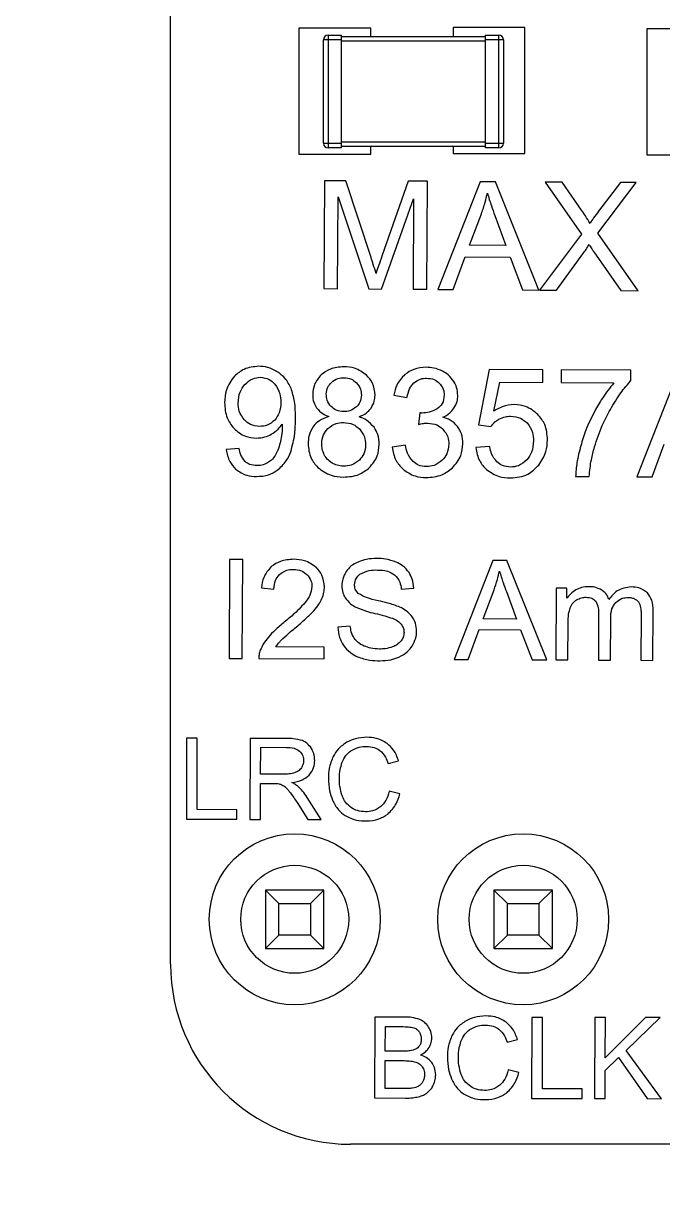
# Model space of a CAD drawing. Header units: millimetres. Extents: x -45 to 54, y -60 to 45.
# Drawn here: x 14.6 to 21.7, y 18.44 to 31.55 of the extents above; entities that cross this region are included whole.
import ezdxf

# ---------------------------------------------------------------- set-up
doc = ezdxf.new("R2010")
doc.units = ezdxf.units.MM

msp = doc.modelspace()

# ---------------------------------------------------------------- linework, layer by layer
at = {"color": 7, "linetype": 'Continuous', "lineweight": 25}
for p, q in [((16.23, 21.09), (16.23, 36.09)), ((17.657, 31.494), (17.657, 30.094)), ((18.457, 31.494), (17.657, 31.494)), ((18.457, 31.4), (18.457, 31.494)), ((19.37, 31.5), (19.37, 31.4)), ((20.17, 31.5), (19.37, 31.5)), ((20.17, 30.1), (20.17, 31.5)), ((21.526, 31.487), (21.526, 30.087)), ((22.326, 31.487), (21.526, 31.487)), ((18.13, 31.365), (17.93, 31.365)), ((17.93, 30.215), (17.93, 31.365)), ((17.98, 31.415), (17.98, 30.165)), ((17.98, 31.415), (18.13, 31.415)), ((18.13, 30.165), (18.13, 31.415)), ((18.13, 31.4), (19.73, 31.4)), ((19.73, 31.35), (18.13, 31.35)), ((19.73, 31.415), (19.88, 31.415)), ((19.73, 30.165), (19.73, 31.415)), ((19.93, 31.365), (19.73, 31.365)), ((19.88, 30.165), (19.88, 31.415)), ((19.93, 31.365), (19.93, 30.215)), ((17.93, 30.215), (18.13, 30.215)), ((18.13, 30.165), (17.98, 30.165)), ((18.13, 30.23), (19.73, 30.23)), ((19.73, 30.18), (18.13, 30.18)), ((18.457, 30.094), (18.457, 30.18)), ((19.37, 30.18), (19.37, 30.1)), ((19.73, 30.215), (19.93, 30.215)), ((19.88, 30.165), (19.73, 30.165)), ((17.657, 30.094), (18.457, 30.094)), ((19.37, 30.1), (20.17, 30.1)), ((21.526, 30.087), (22.326, 30.087)), ((17.94, 29.799), (17.933, 28.599)), ((18.179, 29.798), (17.94, 29.799)), ((18.458, 28.946), (18.179, 29.798)), ((18.872, 29.793), (18.579, 28.96)), ((19.086, 29.792), (18.872, 29.793)), ((19.078, 28.592), (19.086, 29.792)), ((19.671, 29.788), (19.202, 28.591)), ((19.842, 29.787), (19.671, 29.788)), ((20.325, 28.584), (19.842, 29.787)), ((20.582, 29.782), (20.393, 29.783)), ((20.393, 29.783), (20.798, 29.206)), ((20.798, 29.473), (20.582, 29.782)), ((20.98, 29.214), (21.405, 29.777)), ((21.233, 29.778), (20.989, 29.461)), ((21.405, 29.777), (21.233, 29.778)), ((18.086, 28.598), (18.092, 29.62)), ((18.092, 29.62), (18.433, 28.596)), ((18.576, 28.595), (18.931, 29.597)), ((18.931, 29.597), (18.925, 28.593)), ((19.552, 29.081), (19.686, 29.432)), ((19.835, 29.412), (19.958, 29.079)), ((20.798, 29.206), (20.33, 28.583)), ((21.43, 28.576), (20.98, 29.214)), ((19.958, 29.079), (19.552, 29.081)), ((20.521, 28.582), (20.825, 28.999)), ((20.935, 29.008), (21.234, 28.578)), ((19.371, 28.59), (19.505, 28.952)), ((19.505, 28.952), (20.007, 28.949)), ((20.007, 28.949), (20.144, 28.585)), ((17.933, 28.599), (18.086, 28.598)), ((18.433, 28.596), (18.576, 28.595)), ((18.925, 28.593), (19.078, 28.592)), ((19.202, 28.591), (19.371, 28.59)), ((20.144, 28.585), (20.325, 28.584)), ((20.33, 28.583), (20.521, 28.582)), ((21.234, 28.578), (21.43, 28.576)), ((19.772, 27.7), (19.652, 27.084)), ((20.368, 27.697), (19.772, 27.7)), ((20.368, 27.556), (20.368, 27.697)), ((20.571, 27.696), (20.571, 27.555)), ((21.348, 27.692), (20.571, 27.696)), ((21.348, 27.577), (21.348, 27.692)), ((21.883, 27.705), (21.415, 26.507)), ((19.822, 27.237), (19.889, 27.559)), ((19.889, 27.559), (20.368, 27.556)), ((20.571, 27.555), (21.158, 27.552)), ((18.711, 27.416), (18.858, 27.389)), ((19.002, 27.218), (18.985, 27.089)), ((19.652, 27.084), (19.79, 27.066)), ((21.584, 26.506), (21.718, 26.869)), ((16.991, 26.823), (16.849, 26.81)), ((18.84, 26.858), (18.693, 26.839)), ((19.779, 26.844), (19.624, 26.832)), ((20.733, 26.511), (20.884, 26.51)), ((21.415, 26.507), (21.584, 26.506)), ((16.886, 25.589), (16.881, 24.489)), ((17.032, 25.589), (16.886, 25.589)), ((17.027, 24.489), (17.032, 25.589)), ((19.812, 25.576), (19.384, 24.478)), ((19.968, 25.576), (19.812, 25.576)), ((20.414, 24.474), (19.968, 25.576)), ((17.24, 25.274), (17.379, 25.259)), ((18.795, 25.26), (18.935, 25.27)), ((19.704, 24.928), (19.826, 25.251)), ((19.963, 25.232), (20.077, 24.927)), ((20.516, 25.27), (20.513, 24.473)), ((20.637, 25.269), (20.516, 25.27)), ((20.637, 25.158), (20.637, 25.269)), ((20.077, 24.927), (19.704, 24.928)), ((20.988, 24.989), (20.986, 24.471)), ((21.121, 24.47), (21.123, 24.933)), ((21.46, 24.971), (21.458, 24.469)), ((21.592, 24.468), (21.595, 25.015)), ((18.227, 24.849), (18.09, 24.837)), ((19.539, 24.477), (19.661, 24.81)), ((19.661, 24.81), (20.121, 24.808)), ((20.121, 24.808), (20.248, 24.474)), ((20.648, 24.473), (20.65, 24.886)), ((17.939, 24.614), (17.399, 24.617)), ((17.938, 24.485), (17.939, 24.614)), ((16.881, 24.489), (17.027, 24.489)), ((17.211, 24.488), (17.938, 24.485)), ((19.384, 24.478), (19.539, 24.477)), ((20.248, 24.474), (20.414, 24.474)), ((20.513, 24.473), (20.648, 24.473)), ((20.986, 24.471), (21.121, 24.47)), ((21.458, 24.469), (21.592, 24.468)), ((16.407, 23.603), (16.405, 22.703)), ((16.526, 23.603), (16.407, 23.603)), ((16.524, 22.809), (16.526, 23.603)), ((17.113, 23.601), (17.111, 22.701)), ((17.512, 23.6), (17.113, 23.601)), ((17.231, 23.204), (17.232, 23.502)), ((17.232, 23.502), (17.517, 23.501)), ((18.647, 23.323), (18.765, 23.351)), ((17.487, 23.203), (17.231, 23.204)), ((17.23, 22.701), (17.231, 23.101)), ((17.231, 23.101), (17.369, 23.1)), ((17.904, 22.699), (17.748, 22.945)), ((18.779, 22.983), (18.66, 23.013)), ((16.968, 22.808), (16.524, 22.809)), ((16.967, 22.702), (16.968, 22.808)), ((17.636, 22.887), (17.754, 22.7)), ((16.405, 22.703), (16.967, 22.702)), ((17.111, 22.701), (17.23, 22.701)), ((17.754, 22.7), (17.904, 22.699)), ((17.435, 21.765), (17.285, 21.915)), ((17.285, 21.915), (17.285, 21.265)), ((17.935, 21.915), (17.285, 21.915)), ((17.785, 21.765), (17.935, 21.915)), ((17.935, 21.265), (17.935, 21.915)), ((19.975, 21.765), (19.825, 21.915)), ((20.475, 21.915), (19.825, 21.915)), ((19.825, 21.915), (19.825, 21.265)), ((20.325, 21.765), (20.475, 21.915)), ((20.475, 21.265), (20.475, 21.915)), ((17.435, 21.415), (17.435, 21.765)), ((17.435, 21.765), (17.785, 21.765)), ((17.785, 21.765), (17.785, 21.415)), ((19.975, 21.765), (20.325, 21.765)), ((19.975, 21.415), (19.975, 21.765)), ((20.325, 21.765), (20.325, 21.415)), ((17.435, 21.415), (17.285, 21.265)), ((17.785, 21.415), (17.435, 21.415)), ((17.785, 21.415), (17.935, 21.265)), ((19.975, 21.415), (19.825, 21.265)), ((20.325, 21.415), (19.975, 21.415)), ((20.325, 21.415), (20.475, 21.265)), ((17.285, 21.265), (17.935, 21.265)), ((19.825, 21.265), (20.475, 21.265)), ((18.499, 20.504), (18.497, 19.604)), ((18.837, 20.503), (18.499, 20.504)), ((20.245, 20.5), (20.243, 19.6)), ((20.365, 20.5), (20.245, 20.5)), ((20.363, 19.706), (20.365, 20.5)), ((20.945, 20.498), (20.943, 19.598)), ((21.064, 20.498), (20.945, 20.498)), ((21.063, 20.052), (21.064, 20.498)), ((21.511, 20.497), (21.063, 20.052)), ((21.294, 20.133), (21.672, 20.497)), ((21.672, 20.497), (21.511, 20.497)), ((18.617, 20.125), (18.618, 20.397)), ((18.618, 20.397), (18.798, 20.397)), ((19.97, 20.226), (20.088, 20.253)), ((18.812, 20.125), (18.617, 20.125)), ((21.062, 19.91), (21.21, 20.053)), ((21.21, 20.053), (21.53, 19.597)), ((21.687, 19.596), (21.294, 20.133)), ((18.616, 19.71), (18.617, 20.019)), ((18.617, 20.019), (18.825, 20.019)), ((20.102, 19.886), (19.983, 19.916)), ((21.062, 19.598), (21.062, 19.91)), ((18.84, 19.709), (18.616, 19.71)), ((20.806, 19.705), (20.363, 19.706)), ((20.806, 19.599), (20.806, 19.705)), ((18.497, 19.604), (18.84, 19.603)), ((20.243, 19.6), (20.806, 19.599)), ((20.943, 19.598), (21.062, 19.598)), ((21.53, 19.597), (21.687, 19.596)), ((32.23, 19.09), (18.23, 19.09))]:
    msp.add_line(p, q, dxfattribs=at)
for centre, radius in [((17.61, 21.59), 0.95), ((20.15, 21.59), 0.95), ((17.61, 21.59), 0.6), ((20.15, 21.59), 0.6)]:
    msp.add_circle(centre, radius, dxfattribs=at)
for centre, radius, start, end in [((0, 0), 45, 58.796, 306.9542), ((17.98, 31.365), 0.05, 90, 180), ((19.88, 31.365), 0.05, 0, 90), ((17.98, 30.215), 0.05, 180, 270), ((19.88, 30.215), 0.05, 270, 360), ((18.23, 21.09), 2, 180, 270)]:
    msp.add_arc(centre, radius, start, end, dxfattribs=at)
for points, knots in [([(19.686, 29.432), (19.7, 29.474), (19.727, 29.55), (19.744, 29.627), (19.752, 29.661)], [0, 0, 0, 0, 0.5599168, 1, 1, 1, 1]), ([(19.752, 29.661), (19.766, 29.614), (19.792, 29.53), (19.822, 29.448), (19.835, 29.412)], [0, 0, 0, 0, 0.559955, 1, 1, 1, 1]), ([(20.893, 29.325), (20.876, 29.353), (20.846, 29.403), (20.812, 29.452), (20.798, 29.473)], [0, 0, 0, 0, 0.559915, 1, 1, 1, 1]), ([(20.989, 29.461), (20.97, 29.436), (20.936, 29.392), (20.906, 29.345), (20.893, 29.325)], [0, 0, 0, 0, 0.559972, 1, 1, 1, 1]), ([(20.825, 28.999), (20.836, 29.015), (20.856, 29.045), (20.874, 29.075), (20.883, 29.088)], [0, 0, 0, 0, 0.559973, 1, 1, 1, 1]), ([(20.883, 29.088), (20.892, 29.073), (20.909, 29.046), (20.927, 29.019), (20.935, 29.008)], [0, 0, 0, 0, 0.559994, 1, 1, 1, 1]), ([(18.579, 28.96), (18.567, 28.924), (18.544, 28.86), (18.523, 28.796), (18.514, 28.768)], [0, 0, 0, 0, 0.560001, 1, 1, 1, 1]), ([(18.514, 28.768), (18.504, 28.801), (18.486, 28.861), (18.466, 28.92), (18.458, 28.946)], [0, 0, 0, 0, 0.5599962, 1, 1, 1, 1]), ([(17.21, 27.736), (17.153, 27.73), (17.051, 27.721), (16.974, 27.655), (16.939, 27.626)], [0, 0, 0, 0, 0.557754, 1, 1, 1, 1]), ([(17.423, 27.672), (17.386, 27.692), (17.319, 27.729), (17.243, 27.734), (17.21, 27.736)], [0, 0, 0, 0, 0.558713, 1, 1, 1, 1]), ([(17.57, 27.491), (17.55, 27.531), (17.514, 27.602), (17.451, 27.65), (17.423, 27.672)], [0, 0, 0, 0, 0.558967, 1, 1, 1, 1]), ([(18.156, 27.73), (18.104, 27.727), (18.012, 27.722), (17.938, 27.667), (17.905, 27.643)], [0, 0, 0, 0, 0.558743, 1, 1, 1, 1]), ([(18.408, 27.638), (18.366, 27.668), (18.29, 27.723), (18.197, 27.728), (18.156, 27.73)], [0, 0, 0, 0, 0.556915, 1, 1, 1, 1]), ([(18.835, 27.645), (18.801, 27.608), (18.74, 27.542), (18.72, 27.455), (18.711, 27.416)], [0, 0, 0, 0, 0.557511, 1, 1, 1, 1]), ([(19.074, 27.725), (19.025, 27.722), (18.938, 27.716), (18.866, 27.667), (18.835, 27.645)], [0, 0, 0, 0, 0.558637, 1, 1, 1, 1]), ([(19.254, 27.682), (19.222, 27.696), (19.164, 27.721), (19.101, 27.724), (19.074, 27.725)], [0, 0, 0, 0, 0.55907, 1, 1, 1, 1]), ([(19.38, 27.566), (19.361, 27.593), (19.327, 27.64), (19.276, 27.669), (19.254, 27.682)], [0, 0, 0, 0, 0.558608, 1, 1, 1, 1]), ([(16.939, 27.626), (16.903, 27.577), (16.839, 27.489), (16.833, 27.381), (16.83, 27.333)], [0, 0, 0, 0, 0.556887, 1, 1, 1, 1]), ([(16.982, 27.327), (16.985, 27.37), (16.99, 27.446), (17.036, 27.507), (17.056, 27.534)], [0, 0, 0, 0, 0.558699, 1, 1, 1, 1]), ([(17.056, 27.534), (17.083, 27.559), (17.132, 27.604), (17.198, 27.611), (17.227, 27.614)], [0, 0, 0, 0, 0.557908, 1, 1, 1, 1]), ([(17.227, 27.614), (17.262, 27.609), (17.324, 27.601), (17.369, 27.558), (17.389, 27.538)], [0, 0, 0, 0, 0.556906, 1, 1, 1, 1]), ([(17.389, 27.538), (17.412, 27.504), (17.452, 27.442), (17.454, 27.369), (17.456, 27.337)], [0, 0, 0, 0, 0.556888, 1, 1, 1, 1]), ([(17.905, 27.643), (17.875, 27.607), (17.82, 27.543), (17.813, 27.46), (17.81, 27.423)], [0, 0, 0, 0, 0.557361, 1, 1, 1, 1]), ([(17.96, 27.427), (17.964, 27.454), (17.97, 27.503), (18.002, 27.54), (18.017, 27.556)], [0, 0, 0, 0, 0.557329, 1, 1, 1, 1]), ([(18.017, 27.556), (18.04, 27.574), (18.082, 27.605), (18.134, 27.608), (18.157, 27.609)], [0, 0, 0, 0, 0.557264, 1, 1, 1, 1]), ([(18.157, 27.609), (18.186, 27.606), (18.238, 27.601), (18.278, 27.568), (18.296, 27.553)], [0, 0, 0, 0, 0.557967, 1, 1, 1, 1]), ([(18.296, 27.553), (18.314, 27.531), (18.346, 27.49), (18.35, 27.439), (18.351, 27.417)], [0, 0, 0, 0, 0.557387, 1, 1, 1, 1]), ([(18.503, 27.415), (18.498, 27.462), (18.489, 27.547), (18.433, 27.61), (18.408, 27.638)], [0, 0, 0, 0, 0.557378, 1, 1, 1, 1]), ([(18.858, 27.389), (18.865, 27.423), (18.877, 27.483), (18.915, 27.53), (18.933, 27.551)], [0, 0, 0, 0, 0.559565, 1, 1, 1, 1]), ([(18.933, 27.551), (18.957, 27.568), (19, 27.6), (19.053, 27.603), (19.076, 27.604)], [0, 0, 0, 0, 0.557354, 1, 1, 1, 1]), ([(19.076, 27.604), (19.106, 27.602), (19.158, 27.597), (19.199, 27.565), (19.217, 27.55)], [0, 0, 0, 0, 0.558379, 1, 1, 1, 1]), ([(19.217, 27.55), (19.235, 27.528), (19.267, 27.488), (19.27, 27.438), (19.272, 27.416)], [0, 0, 0, 0, 0.557163, 1, 1, 1, 1]), ([(19.423, 27.411), (19.421, 27.442), (19.417, 27.497), (19.391, 27.545), (19.38, 27.566)], [0, 0, 0, 0, 0.5588086, 1, 1, 1, 1]), ([(21.158, 27.552), (21.114, 27.496), (21.034, 27.398), (20.972, 27.287), (20.945, 27.239)], [0, 0, 0, 0, 0.559725, 1, 1, 1, 1]), ([(21.119, 27.255), (21.156, 27.319), (21.223, 27.433), (21.309, 27.533), (21.348, 27.577)], [0, 0, 0, 0, 0.5599301, 1, 1, 1, 1]), ([(17.618, 27.153), (17.618, 27.218), (17.618, 27.333), (17.584, 27.443), (17.57, 27.491)], [0, 0, 0, 0, 0.560088, 1, 1, 1, 1]), ([(17.81, 27.423), (17.811, 27.393), (17.815, 27.34), (17.841, 27.294), (17.853, 27.274)], [0, 0, 0, 0, 0.558968, 1, 1, 1, 1]), ([(18.014, 27.288), (17.997, 27.311), (17.965, 27.352), (17.962, 27.404), (17.96, 27.427)], [0, 0, 0, 0, 0.556996, 1, 1, 1, 1]), ([(18.351, 27.417), (18.348, 27.389), (18.343, 27.34), (18.311, 27.302), (18.296, 27.286)], [0, 0, 0, 0, 0.5576479, 1, 1, 1, 1]), ([(18.458, 27.27), (18.473, 27.295), (18.499, 27.34), (18.502, 27.392), (18.503, 27.415)], [0, 0, 0, 0, 0.558256, 1, 1, 1, 1]), ([(19.272, 27.416), (19.268, 27.382), (19.262, 27.321), (19.216, 27.282), (19.195, 27.265)], [0, 0, 0, 0, 0.557306, 1, 1, 1, 1]), ([(19.38, 27.27), (19.394, 27.295), (19.418, 27.339), (19.422, 27.389), (19.423, 27.411)], [0, 0, 0, 0, 0.55868, 1, 1, 1, 1]), ([(16.83, 27.333), (16.834, 27.274), (16.841, 27.168), (16.904, 27.084), (16.932, 27.047)], [0, 0, 0, 0, 0.558634, 1, 1, 1, 1]), ([(17.05, 27.14), (17.027, 27.172), (16.986, 27.228), (16.983, 27.296), (16.982, 27.327)], [0, 0, 0, 0, 0.5570043, 1, 1, 1, 1]), ([(17.456, 27.337), (17.453, 27.296), (17.449, 27.223), (17.407, 27.164), (17.389, 27.138)], [0, 0, 0, 0, 0.559179, 1, 1, 1, 1]), ([(17.853, 27.274), (17.874, 27.25), (17.913, 27.208), (17.965, 27.187), (17.988, 27.177)], [0, 0, 0, 0, 0.557947, 1, 1, 1, 1]), ([(18.156, 27.233), (18.127, 27.235), (18.074, 27.24), (18.033, 27.273), (18.014, 27.288)], [0, 0, 0, 0, 0.558357, 1, 1, 1, 1]), ([(18.296, 27.286), (18.273, 27.268), (18.231, 27.237), (18.179, 27.234), (18.156, 27.233)], [0, 0, 0, 0, 0.557081, 1, 1, 1, 1]), ([(18.325, 27.175), (18.354, 27.188), (18.405, 27.21), (18.442, 27.251), (18.458, 27.27)], [0, 0, 0, 0, 0.559352, 1, 1, 1, 1]), ([(19.195, 27.265), (19.166, 27.249), (19.112, 27.221), (19.052, 27.218), (19.026, 27.216)], [0, 0, 0, 0, 0.558613, 1, 1, 1, 1]), ([(19.256, 27.169), (19.283, 27.183), (19.332, 27.209), (19.366, 27.251), (19.38, 27.27)], [0, 0, 0, 0, 0.559253, 1, 1, 1, 1]), ([(20.049, 27.311), (20.004, 27.306), (19.922, 27.298), (19.853, 27.255), (19.822, 27.237)], [0, 0, 0, 0, 0.5582828, 1, 1, 1, 1]), ([(20.314, 27.2), (20.271, 27.235), (20.193, 27.299), (20.093, 27.307), (20.049, 27.311)], [0, 0, 0, 0, 0.557438, 1, 1, 1, 1]), ([(20.942, 26.84), (20.969, 26.92), (21.016, 27.063), (21.087, 27.196), (21.119, 27.255)], [0, 0, 0, 0, 0.559793, 1, 1, 1, 1]), ([(17.22, 27.068), (17.184, 27.072), (17.119, 27.079), (17.071, 27.121), (17.05, 27.14)], [0, 0, 0, 0, 0.557595, 1, 1, 1, 1]), ([(17.389, 27.138), (17.361, 27.115), (17.312, 27.074), (17.248, 27.07), (17.22, 27.068)], [0, 0, 0, 0, 0.557008, 1, 1, 1, 1]), ([(17.566, 26.787), (17.584, 26.854), (17.616, 26.974), (17.618, 27.098), (17.618, 27.153)], [0, 0, 0, 0, 0.5591912, 1, 1, 1, 1]), ([(17.988, 27.177), (17.952, 27.165), (17.886, 27.143), (17.839, 27.093), (17.819, 27.071)], [0, 0, 0, 0, 0.558817, 1, 1, 1, 1]), ([(18.492, 27.058), (18.466, 27.087), (18.419, 27.139), (18.354, 27.164), (18.325, 27.175)], [0, 0, 0, 0, 0.557962, 1, 1, 1, 1]), ([(19.026, 27.216), (19.021, 27.217), (19.013, 27.217), (19.005, 27.218), (19.002, 27.218)], [0, 0, 0, 0, 0.559919, 1, 1, 1, 1]), ([(19.421, 27.066), (19.395, 27.094), (19.349, 27.142), (19.285, 27.161), (19.256, 27.169)], [0, 0, 0, 0, 0.557694, 1, 1, 1, 1]), ([(19.79, 27.066), (19.804, 27.084), (19.83, 27.117), (19.865, 27.139), (19.881, 27.149)], [0, 0, 0, 0, 0.558956, 1, 1, 1, 1]), ([(19.881, 27.149), (19.904, 27.159), (19.945, 27.178), (19.99, 27.18), (20.009, 27.181)], [0, 0, 0, 0, 0.558845, 1, 1, 1, 1]), ([(20.009, 27.181), (20.048, 27.177), (20.118, 27.171), (20.171, 27.126), (20.194, 27.107)], [0, 0, 0, 0, 0.558212, 1, 1, 1, 1]), ([(20.42, 26.92), (20.416, 26.978), (20.408, 27.083), (20.343, 27.164), (20.314, 27.2)], [0, 0, 0, 0, 0.558229, 1, 1, 1, 1]), ([(20.945, 27.239), (20.91, 27.169), (20.848, 27.045), (20.808, 26.912), (20.79, 26.853)], [0, 0, 0, 0, 0.5598109, 1, 1, 1, 1]), ([(16.932, 27.047), (16.973, 27.012), (17.046, 26.95), (17.141, 26.942), (17.183, 26.938)], [0, 0, 0, 0, 0.557459, 1, 1, 1, 1]), ([(17.349, 26.981), (17.376, 26.998), (17.423, 27.029), (17.456, 27.074), (17.471, 27.094)], [0, 0, 0, 0, 0.559215, 1, 1, 1, 1]), ([(17.471, 27.065), (17.47, 27.031), (17.467, 26.97), (17.454, 26.911), (17.448, 26.885)], [0, 0, 0, 0, 0.559782, 1, 1, 1, 1]), ([(17.471, 27.094), (17.471, 27.089), (17.471, 27.079), (17.471, 27.069), (17.471, 27.065)], [0, 0, 0, 0, 0.5600021, 1, 1, 1, 1]), ([(17.819, 27.071), (17.799, 27.037), (17.763, 26.976), (17.76, 26.906), (17.758, 26.875)], [0, 0, 0, 0, 0.557855, 1, 1, 1, 1]), ([(17.91, 26.873), (17.913, 26.909), (17.92, 26.973), (17.961, 27.023), (17.979, 27.045)], [0, 0, 0, 0, 0.5579599, 1, 1, 1, 1]), ([(17.979, 27.045), (18.008, 27.067), (18.059, 27.107), (18.123, 27.111), (18.152, 27.112)], [0, 0, 0, 0, 0.557196, 1, 1, 1, 1]), ([(18.152, 27.112), (18.189, 27.109), (18.255, 27.102), (18.306, 27.06), (18.329, 27.042)], [0, 0, 0, 0, 0.558033, 1, 1, 1, 1]), ([(18.329, 27.042), (18.351, 27.013), (18.392, 26.961), (18.397, 26.895), (18.398, 26.866)], [0, 0, 0, 0, 0.557153, 1, 1, 1, 1]), ([(18.549, 26.866), (18.547, 26.905), (18.542, 26.973), (18.508, 27.032), (18.492, 27.058)], [0, 0, 0, 0, 0.558917, 1, 1, 1, 1]), ([(18.985, 27.089), (19.004, 27.094), (19.038, 27.102), (19.073, 27.104), (19.089, 27.105)], [0, 0, 0, 0, 0.559977, 1, 1, 1, 1]), ([(19.089, 27.105), (19.124, 27.101), (19.187, 27.096), (19.236, 27.056), (19.257, 27.038)], [0, 0, 0, 0, 0.55812, 1, 1, 1, 1]), ([(19.257, 27.038), (19.279, 27.01), (19.317, 26.96), (19.321, 26.898), (19.323, 26.87)], [0, 0, 0, 0, 0.5571285, 1, 1, 1, 1]), ([(19.479, 26.873), (19.477, 26.911), (19.473, 26.981), (19.437, 27.04), (19.421, 27.066)], [0, 0, 0, 0, 0.5590375, 1, 1, 1, 1]), ([(20.194, 27.107), (20.218, 27.073), (20.26, 27.013), (20.263, 26.94), (20.264, 26.907)], [0, 0, 0, 0, 0.556631, 1, 1, 1, 1]), ([(17.183, 26.938), (17.216, 26.94), (17.274, 26.944), (17.326, 26.969), (17.349, 26.981)], [0, 0, 0, 0, 0.559012, 1, 1, 1, 1]), ([(17.448, 26.885), (17.441, 26.857), (17.427, 26.809), (17.403, 26.764), (17.392, 26.745)], [0, 0, 0, 0, 0.559938, 1, 1, 1, 1]), ([(17.758, 26.875), (17.764, 26.82), (17.773, 26.72), (17.837, 26.645), (17.866, 26.612)], [0, 0, 0, 0, 0.557704, 1, 1, 1, 1]), ([(17.939, 26.751), (17.93, 26.773), (17.913, 26.812), (17.911, 26.854), (17.91, 26.873)], [0, 0, 0, 0, 0.559262, 1, 1, 1, 1]), ([(18.398, 26.866), (18.395, 26.829), (18.389, 26.765), (18.347, 26.715), (18.329, 26.693)], [0, 0, 0, 0, 0.558018, 1, 1, 1, 1]), ([(18.439, 26.608), (18.474, 26.65), (18.537, 26.726), (18.545, 26.823), (18.549, 26.866)], [0, 0, 0, 0, 0.557364, 1, 1, 1, 1]), ([(19.323, 26.87), (19.319, 26.833), (19.312, 26.766), (19.269, 26.715), (19.25, 26.692)], [0, 0, 0, 0, 0.557873, 1, 1, 1, 1]), ([(19.363, 26.607), (19.4, 26.65), (19.466, 26.727), (19.475, 26.828), (19.479, 26.873)], [0, 0, 0, 0, 0.557484, 1, 1, 1, 1]), ([(20.264, 26.907), (20.261, 26.864), (20.256, 26.786), (20.21, 26.723), (20.189, 26.695)], [0, 0, 0, 0, 0.558843, 1, 1, 1, 1]), ([(20.324, 26.639), (20.355, 26.687), (20.411, 26.773), (20.418, 26.875), (20.42, 26.92)], [0, 0, 0, 0, 0.557993, 1, 1, 1, 1]), ([(16.849, 26.81), (16.858, 26.764), (16.874, 26.68), (16.93, 26.618), (16.955, 26.59)], [0, 0, 0, 0, 0.558842, 1, 1, 1, 1]), ([(17.059, 26.677), (17.04, 26.702), (17.006, 26.745), (16.995, 26.799), (16.991, 26.823)], [0, 0, 0, 0, 0.557032, 1, 1, 1, 1]), ([(17.392, 26.745), (17.379, 26.727), (17.356, 26.694), (17.323, 26.672), (17.308, 26.662)], [0, 0, 0, 0, 0.559246, 1, 1, 1, 1]), ([(17.416, 26.58), (17.453, 26.613), (17.518, 26.671), (17.551, 26.752), (17.566, 26.787)], [0, 0, 0, 0, 0.558175, 1, 1, 1, 1]), ([(18.027, 26.659), (18.007, 26.673), (17.971, 26.697), (17.949, 26.734), (17.939, 26.751)], [0, 0, 0, 0, 0.558688, 1, 1, 1, 1]), ([(18.693, 26.839), (18.702, 26.787), (18.719, 26.695), (18.783, 26.625), (18.811, 26.595)], [0, 0, 0, 0, 0.558222, 1, 1, 1, 1]), ([(18.926, 26.677), (18.902, 26.707), (18.86, 26.762), (18.846, 26.828), (18.84, 26.858)], [0, 0, 0, 0, 0.557257, 1, 1, 1, 1]), ([(19.624, 26.832), (19.633, 26.78), (19.65, 26.687), (19.713, 26.618), (19.741, 26.588)], [0, 0, 0, 0, 0.558307, 1, 1, 1, 1]), ([(19.858, 26.674), (19.835, 26.702), (19.795, 26.752), (19.784, 26.816), (19.779, 26.844)], [0, 0, 0, 0, 0.557153, 1, 1, 1, 1]), ([(20.79, 26.853), (20.774, 26.79), (20.745, 26.678), (20.736, 26.562), (20.733, 26.511)], [0, 0, 0, 0, 0.559958, 1, 1, 1, 1]), ([(20.884, 26.51), (20.89, 26.573), (20.901, 26.684), (20.93, 26.792), (20.942, 26.84)], [0, 0, 0, 0, 0.559876, 1, 1, 1, 1]), ([(17.189, 26.632), (17.162, 26.634), (17.114, 26.637), (17.076, 26.665), (17.059, 26.677)], [0, 0, 0, 0, 0.558708, 1, 1, 1, 1]), ([(17.308, 26.662), (17.287, 26.652), (17.249, 26.634), (17.207, 26.632), (17.189, 26.632)], [0, 0, 0, 0, 0.55858, 1, 1, 1, 1]), ([(17.866, 26.612), (17.913, 26.577), (17.999, 26.514), (18.105, 26.508), (18.152, 26.505)], [0, 0, 0, 0, 0.556911, 1, 1, 1, 1]), ([(18.154, 26.626), (18.129, 26.628), (18.085, 26.631), (18.045, 26.651), (18.027, 26.659)], [0, 0, 0, 0, 0.559078, 1, 1, 1, 1]), ([(18.152, 26.505), (18.211, 26.509), (18.317, 26.516), (18.401, 26.58), (18.439, 26.608)], [0, 0, 0, 0, 0.558583, 1, 1, 1, 1]), ([(18.329, 26.693), (18.3, 26.671), (18.247, 26.632), (18.183, 26.628), (18.154, 26.626)], [0, 0, 0, 0, 0.557169, 1, 1, 1, 1]), ([(19.074, 26.621), (19.043, 26.624), (18.988, 26.629), (18.945, 26.662), (18.926, 26.677)], [0, 0, 0, 0, 0.558206, 1, 1, 1, 1]), ([(19.072, 26.499), (19.133, 26.504), (19.24, 26.512), (19.325, 26.578), (19.363, 26.607)], [0, 0, 0, 0, 0.5582776, 1, 1, 1, 1]), ([(19.25, 26.692), (19.221, 26.669), (19.169, 26.628), (19.103, 26.623), (19.074, 26.621)], [0, 0, 0, 0, 0.557451, 1, 1, 1, 1]), ([(20.009, 26.616), (19.978, 26.619), (19.922, 26.624), (19.877, 26.658), (19.858, 26.674)], [0, 0, 0, 0, 0.55811, 1, 1, 1, 1]), ([(20.008, 26.495), (20.077, 26.501), (20.199, 26.513), (20.286, 26.6), (20.324, 26.639)], [0, 0, 0, 0, 0.557334, 1, 1, 1, 1]), ([(20.189, 26.695), (20.16, 26.67), (20.108, 26.624), (20.039, 26.618), (20.009, 26.616)], [0, 0, 0, 0, 0.5574572, 1, 1, 1, 1]), ([(16.955, 26.59), (16.994, 26.564), (17.064, 26.517), (17.148, 26.512), (17.185, 26.511)], [0, 0, 0, 0, 0.557275, 1, 1, 1, 1]), ([(17.185, 26.511), (17.231, 26.514), (17.314, 26.519), (17.385, 26.562), (17.416, 26.58)], [0, 0, 0, 0, 0.5588, 1, 1, 1, 1]), ([(18.811, 26.595), (18.855, 26.564), (18.934, 26.508), (19.03, 26.502), (19.072, 26.499)], [0, 0, 0, 0, 0.557387, 1, 1, 1, 1]), ([(19.741, 26.588), (19.786, 26.557), (19.868, 26.502), (19.965, 26.497), (20.008, 26.495)], [0, 0, 0, 0, 0.557243, 1, 1, 1, 1]), ([(17.599, 25.591), (17.548, 25.588), (17.457, 25.583), (17.382, 25.533), (17.349, 25.51)], [0, 0, 0, 0, 0.559103, 1, 1, 1, 1]), ([(17.849, 25.502), (17.807, 25.531), (17.731, 25.585), (17.64, 25.589), (17.599, 25.591)], [0, 0, 0, 0, 0.556726, 1, 1, 1, 1]), ([(18.321, 25.564), (18.29, 25.549), (18.236, 25.523), (18.198, 25.476), (18.182, 25.455)], [0, 0, 0, 0, 0.559023, 1, 1, 1, 1]), ([(18.523, 25.601), (18.484, 25.599), (18.415, 25.597), (18.349, 25.574), (18.321, 25.564)], [0, 0, 0, 0, 0.5595807, 1, 1, 1, 1]), ([(18.738, 25.56), (18.699, 25.574), (18.629, 25.597), (18.555, 25.6), (18.523, 25.601)], [0, 0, 0, 0, 0.559189, 1, 1, 1, 1]), ([(18.881, 25.444), (18.859, 25.471), (18.82, 25.521), (18.763, 25.548), (18.738, 25.56)], [0, 0, 0, 0, 0.558394, 1, 1, 1, 1]), ([(17.349, 25.51), (17.316, 25.472), (17.258, 25.403), (17.246, 25.314), (17.24, 25.274)], [0, 0, 0, 0, 0.556663, 1, 1, 1, 1]), ([(17.379, 25.259), (17.381, 25.293), (17.386, 25.353), (17.423, 25.4), (17.439, 25.421)], [0, 0, 0, 0, 0.558884, 1, 1, 1, 1]), ([(17.439, 25.421), (17.465, 25.44), (17.512, 25.475), (17.57, 25.478), (17.595, 25.479)], [0, 0, 0, 0, 0.556737, 1, 1, 1, 1]), ([(17.595, 25.479), (17.626, 25.476), (17.682, 25.472), (17.726, 25.438), (17.745, 25.423)], [0, 0, 0, 0, 0.558512, 1, 1, 1, 1]), ([(17.745, 25.423), (17.763, 25.401), (17.796, 25.361), (17.8, 25.31), (17.802, 25.287)], [0, 0, 0, 0, 0.557415, 1, 1, 1, 1]), ([(17.94, 25.284), (17.936, 25.33), (17.927, 25.412), (17.873, 25.474), (17.849, 25.502)], [0, 0, 0, 0, 0.557544, 1, 1, 1, 1]), ([(18.182, 25.455), (18.167, 25.428), (18.14, 25.379), (18.136, 25.324), (18.134, 25.299)], [0, 0, 0, 0, 0.55884, 1, 1, 1, 1]), ([(18.274, 25.308), (18.278, 25.334), (18.286, 25.38), (18.32, 25.411), (18.335, 25.425)], [0, 0, 0, 0, 0.555901, 1, 1, 1, 1]), ([(18.335, 25.425), (18.369, 25.442), (18.43, 25.473), (18.498, 25.473), (18.528, 25.472)], [0, 0, 0, 0, 0.556688, 1, 1, 1, 1]), ([(18.528, 25.472), (18.566, 25.471), (18.635, 25.469), (18.694, 25.434), (18.719, 25.418)], [0, 0, 0, 0, 0.559868, 1, 1, 1, 1]), ([(18.719, 25.418), (18.742, 25.393), (18.782, 25.347), (18.791, 25.287), (18.795, 25.26)], [0, 0, 0, 0, 0.556554, 1, 1, 1, 1]), ([(18.935, 25.27), (18.931, 25.305), (18.925, 25.366), (18.895, 25.42), (18.881, 25.444)], [0, 0, 0, 0, 0.559029, 1, 1, 1, 1]), ([(19.826, 25.251), (19.839, 25.289), (19.863, 25.358), (19.879, 25.429), (19.886, 25.46)], [0, 0, 0, 0, 0.559917, 1, 1, 1, 1]), ([(19.886, 25.46), (19.899, 25.417), (19.923, 25.34), (19.951, 25.265), (19.963, 25.232)], [0, 0, 0, 0, 0.559955, 1, 1, 1, 1]), ([(17.802, 25.287), (17.797, 25.254), (17.787, 25.195), (17.753, 25.147), (17.738, 25.125)], [0, 0, 0, 0, 0.557504, 1, 1, 1, 1]), ([(18.134, 25.299), (18.136, 25.272), (18.139, 25.224), (18.162, 25.181), (18.172, 25.162)], [0, 0, 0, 0, 0.558924, 1, 1, 1, 1]), ([(18.317, 25.211), (18.303, 25.227), (18.278, 25.255), (18.276, 25.292), (18.274, 25.308)], [0, 0, 0, 0, 0.557011, 1, 1, 1, 1]), ([(20.879, 25.286), (20.851, 25.285), (20.801, 25.282), (20.757, 25.261), (20.737, 25.251)], [0, 0, 0, 0, 0.5592146, 1, 1, 1, 1]), ([(21.024, 25.249), (20.998, 25.262), (20.952, 25.284), (20.901, 25.286), (20.879, 25.286)], [0, 0, 0, 0, 0.558081, 1, 1, 1, 1]), ([(17.913, 25.154), (17.921, 25.178), (17.937, 25.219), (17.939, 25.264), (17.94, 25.284)], [0, 0, 0, 0, 0.559465, 1, 1, 1, 1]), ([(18.172, 25.162), (18.19, 25.139), (18.223, 25.097), (18.269, 25.071), (18.289, 25.059)], [0, 0, 0, 0, 0.558537, 1, 1, 1, 1]), ([(18.536, 25.131), (18.493, 25.14), (18.416, 25.156), (18.347, 25.194), (18.317, 25.211)], [0, 0, 0, 0, 0.560765, 1, 1, 1, 1]), ([(20.737, 25.251), (20.715, 25.237), (20.676, 25.212), (20.649, 25.174), (20.637, 25.158)], [0, 0, 0, 0, 0.559194, 1, 1, 1, 1]), ([(20.743, 25.14), (20.761, 25.149), (20.795, 25.167), (20.832, 25.169), (20.848, 25.169)], [0, 0, 0, 0, 0.558835, 1, 1, 1, 1]), ([(20.848, 25.169), (20.872, 25.168), (20.913, 25.166), (20.943, 25.137), (20.956, 25.124)], [0, 0, 0, 0, 0.55904, 1, 1, 1, 1]), ([(21.103, 25.146), (21.093, 25.169), (21.075, 25.21), (21.039, 25.237), (21.024, 25.249)], [0, 0, 0, 0, 0.558487, 1, 1, 1, 1]), ([(21.35, 25.284), (21.294, 25.276), (21.194, 25.26), (21.131, 25.181), (21.103, 25.146)], [0, 0, 0, 0, 0.55519, 1, 1, 1, 1]), ([(21.18, 25.112), (21.203, 25.13), (21.244, 25.163), (21.296, 25.166), (21.319, 25.167)], [0, 0, 0, 0, 0.557222, 1, 1, 1, 1]), ([(21.319, 25.167), (21.335, 25.166), (21.364, 25.165), (21.389, 25.151), (21.4, 25.145)], [0, 0, 0, 0, 0.559154, 1, 1, 1, 1]), ([(21.532, 25.218), (21.502, 25.24), (21.447, 25.28), (21.38, 25.283), (21.35, 25.284)], [0, 0, 0, 0, 0.556148, 1, 1, 1, 1]), ([(21.595, 25.015), (21.594, 25.057), (21.592, 25.131), (21.55, 25.191), (21.532, 25.218)], [0, 0, 0, 0, 0.559818, 1, 1, 1, 1]), ([(17.738, 25.125), (17.696, 25.078), (17.621, 24.995), (17.533, 24.924), (17.494, 24.893)], [0, 0, 0, 0, 0.559545, 1, 1, 1, 1]), ([(17.823, 25.02), (17.842, 25.043), (17.878, 25.084), (17.902, 25.133), (17.913, 25.154)], [0, 0, 0, 0, 0.559867, 1, 1, 1, 1]), ([(18.289, 25.059), (18.328, 25.043), (18.397, 25.015), (18.469, 24.997), (18.501, 24.99)], [0, 0, 0, 0, 0.559539, 1, 1, 1, 1]), ([(18.779, 25.06), (18.734, 25.076), (18.655, 25.105), (18.572, 25.123), (18.536, 25.131)], [0, 0, 0, 0, 0.559701, 1, 1, 1, 1]), ([(18.92, 24.947), (18.898, 24.974), (18.858, 25.02), (18.803, 25.048), (18.779, 25.06)], [0, 0, 0, 0, 0.558313, 1, 1, 1, 1]), ([(20.65, 24.886), (20.65, 24.918), (20.651, 24.974), (20.666, 25.029), (20.672, 25.052)], [0, 0, 0, 0, 0.560076, 1, 1, 1, 1]), ([(20.672, 25.052), (20.681, 25.072), (20.698, 25.107), (20.729, 25.13), (20.743, 25.14)], [0, 0, 0, 0, 0.558658, 1, 1, 1, 1]), ([(20.956, 25.124), (20.968, 25.1), (20.988, 25.057), (20.988, 25.01), (20.988, 24.989)], [0, 0, 0, 0, 0.557209, 1, 1, 1, 1]), ([(21.123, 24.933), (21.124, 24.97), (21.126, 25.035), (21.163, 25.089), (21.18, 25.112)], [0, 0, 0, 0, 0.560047, 1, 1, 1, 1]), ([(21.4, 25.145), (21.412, 25.137), (21.432, 25.121), (21.443, 25.098), (21.448, 25.088)], [0, 0, 0, 0, 0.558625, 1, 1, 1, 1]), ([(21.448, 25.088), (21.453, 25.066), (21.461, 25.028), (21.461, 24.988), (21.46, 24.971)], [0, 0, 0, 0, 0.559093, 1, 1, 1, 1]), ([(17.494, 24.893), (17.459, 24.864), (17.397, 24.813), (17.341, 24.754), (17.317, 24.727)], [0, 0, 0, 0, 0.5599935, 1, 1, 1, 1]), ([(17.613, 24.827), (17.654, 24.862), (17.727, 24.923), (17.793, 24.99), (17.823, 25.02)], [0, 0, 0, 0, 0.560026, 1, 1, 1, 1]), ([(18.501, 24.99), (18.538, 24.981), (18.604, 24.965), (18.668, 24.944), (18.697, 24.935)], [0, 0, 0, 0, 0.56005, 1, 1, 1, 1]), ([(18.697, 24.935), (18.718, 24.927), (18.755, 24.911), (18.783, 24.882), (18.795, 24.87)], [0, 0, 0, 0, 0.559886, 1, 1, 1, 1]), ([(18.965, 24.791), (18.963, 24.822), (18.96, 24.878), (18.932, 24.926), (18.92, 24.947)], [0, 0, 0, 0, 0.558899, 1, 1, 1, 1]), ([(17.457, 24.69), (17.485, 24.716), (17.536, 24.764), (17.59, 24.808), (17.613, 24.827)], [0, 0, 0, 0, 0.559914, 1, 1, 1, 1]), ([(18.09, 24.837), (18.094, 24.798), (18.1, 24.728), (18.134, 24.666), (18.149, 24.639)], [0, 0, 0, 0, 0.55898, 1, 1, 1, 1]), ([(18.272, 24.713), (18.259, 24.737), (18.237, 24.78), (18.23, 24.828), (18.227, 24.849)], [0, 0, 0, 0, 0.558724, 1, 1, 1, 1]), ([(18.825, 24.779), (18.823, 24.76), (18.82, 24.726), (18.802, 24.698), (18.793, 24.685)], [0, 0, 0, 0, 0.558378, 1, 1, 1, 1]), ([(18.795, 24.87), (18.805, 24.854), (18.822, 24.826), (18.824, 24.794), (18.825, 24.779)], [0, 0, 0, 0, 0.558128, 1, 1, 1, 1]), ([(18.914, 24.625), (18.93, 24.654), (18.959, 24.706), (18.964, 24.765), (18.965, 24.791)], [0, 0, 0, 0, 0.558897, 1, 1, 1, 1]), ([(17.317, 24.727), (17.297, 24.702), (17.261, 24.657), (17.238, 24.605), (17.227, 24.582)], [0, 0, 0, 0, 0.559724, 1, 1, 1, 1]), ([(17.399, 24.617), (17.409, 24.631), (17.426, 24.657), (17.447, 24.68), (17.457, 24.69)], [0, 0, 0, 0, 0.559791, 1, 1, 1, 1]), ([(18.149, 24.639), (18.174, 24.608), (18.217, 24.553), (18.28, 24.522), (18.307, 24.508)], [0, 0, 0, 0, 0.558579, 1, 1, 1, 1]), ([(18.382, 24.627), (18.358, 24.639), (18.316, 24.66), (18.285, 24.697), (18.272, 24.713)], [0, 0, 0, 0, 0.559459, 1, 1, 1, 1]), ([(18.793, 24.685), (18.778, 24.669), (18.751, 24.64), (18.714, 24.625), (18.698, 24.618)], [0, 0, 0, 0, 0.558125, 1, 1, 1, 1]), ([(17.227, 24.582), (17.222, 24.564), (17.212, 24.534), (17.211, 24.502), (17.211, 24.488)], [0, 0, 0, 0, 0.559401, 1, 1, 1, 1]), ([(18.307, 24.508), (18.353, 24.493), (18.434, 24.466), (18.52, 24.464), (18.557, 24.463)], [0, 0, 0, 0, 0.559032, 1, 1, 1, 1]), ([(18.551, 24.594), (18.519, 24.595), (18.461, 24.598), (18.406, 24.618), (18.382, 24.627)], [0, 0, 0, 0, 0.559559, 1, 1, 1, 1]), ([(18.698, 24.618), (18.671, 24.61), (18.623, 24.595), (18.573, 24.594), (18.551, 24.594)], [0, 0, 0, 0, 0.559296, 1, 1, 1, 1]), ([(18.557, 24.463), (18.598, 24.465), (18.671, 24.468), (18.739, 24.494), (18.769, 24.505)], [0, 0, 0, 0, 0.559505, 1, 1, 1, 1]), ([(18.769, 24.505), (18.801, 24.522), (18.858, 24.552), (18.897, 24.603), (18.914, 24.625)], [0, 0, 0, 0, 0.5590916, 1, 1, 1, 1]), ([(17.695, 23.576), (17.662, 23.584), (17.601, 23.6), (17.54, 23.6), (17.512, 23.6)], [0, 0, 0, 0, 0.559045, 1, 1, 1, 1]), ([(18.41, 23.614), (18.367, 23.611), (18.291, 23.606), (18.222, 23.574), (18.191, 23.56)], [0, 0, 0, 0, 0.559165, 1, 1, 1, 1]), ([(18.637, 23.544), (18.597, 23.567), (18.527, 23.608), (18.446, 23.612), (18.41, 23.614)], [0, 0, 0, 0, 0.557901, 1, 1, 1, 1]), ([(17.517, 23.501), (17.546, 23.5), (17.599, 23.499), (17.644, 23.471), (17.663, 23.459)], [0, 0, 0, 0, 0.560145, 1, 1, 1, 1]), ([(17.663, 23.459), (17.678, 23.442), (17.705, 23.412), (17.708, 23.372), (17.709, 23.354)], [0, 0, 0, 0, 0.556995, 1, 1, 1, 1]), ([(17.795, 23.49), (17.78, 23.51), (17.754, 23.547), (17.713, 23.567), (17.695, 23.576)], [0, 0, 0, 0, 0.558621, 1, 1, 1, 1]), ([(17.832, 23.354), (17.83, 23.381), (17.827, 23.429), (17.805, 23.471), (17.795, 23.49)], [0, 0, 0, 0, 0.55895, 1, 1, 1, 1]), ([(18.191, 23.56), (18.156, 23.536), (18.093, 23.494), (18.055, 23.43), (18.038, 23.401)], [0, 0, 0, 0, 0.558542, 1, 1, 1, 1]), ([(18.135, 23.329), (18.148, 23.358), (18.171, 23.41), (18.214, 23.446), (18.234, 23.462)], [0, 0, 0, 0, 0.558618, 1, 1, 1, 1]), ([(18.234, 23.462), (18.264, 23.479), (18.318, 23.508), (18.38, 23.511), (18.407, 23.512)], [0, 0, 0, 0, 0.557961, 1, 1, 1, 1]), ([(18.407, 23.512), (18.437, 23.51), (18.491, 23.507), (18.537, 23.479), (18.557, 23.467)], [0, 0, 0, 0, 0.559102, 1, 1, 1, 1]), ([(18.557, 23.467), (18.58, 23.444), (18.62, 23.402), (18.639, 23.348), (18.647, 23.323)], [0, 0, 0, 0, 0.5576499, 1, 1, 1, 1]), ([(18.765, 23.351), (18.749, 23.393), (18.722, 23.468), (18.663, 23.521), (18.637, 23.544)], [0, 0, 0, 0, 0.5588436, 1, 1, 1, 1]), ([(17.709, 23.354), (17.708, 23.338), (17.706, 23.31), (17.691, 23.285), (17.685, 23.274)], [0, 0, 0, 0, 0.558725, 1, 1, 1, 1]), ([(17.77, 23.193), (17.79, 23.22), (17.826, 23.268), (17.83, 23.328), (17.832, 23.354)], [0, 0, 0, 0, 0.55749, 1, 1, 1, 1]), ([(18.038, 23.401), (18.02, 23.357), (17.988, 23.278), (17.985, 23.193), (17.984, 23.156)], [0, 0, 0, 0, 0.558859, 1, 1, 1, 1]), ([(18.107, 23.156), (18.108, 23.189), (18.111, 23.248), (18.128, 23.304), (18.135, 23.329)], [0, 0, 0, 0, 0.559616, 1, 1, 1, 1]), ([(17.615, 23.22), (17.592, 23.214), (17.55, 23.203), (17.506, 23.203), (17.487, 23.203)], [0, 0, 0, 0, 0.559167, 1, 1, 1, 1]), ([(17.578, 23.11), (17.618, 23.116), (17.689, 23.128), (17.745, 23.173), (17.77, 23.193)], [0, 0, 0, 0, 0.559712, 1, 1, 1, 1]), ([(17.685, 23.274), (17.674, 23.26), (17.655, 23.237), (17.627, 23.225), (17.615, 23.22)], [0, 0, 0, 0, 0.558048, 1, 1, 1, 1]), ([(17.369, 23.1), (17.382, 23.1), (17.404, 23.1), (17.426, 23.097), (17.436, 23.096)], [0, 0, 0, 0, 0.560076, 1, 1, 1, 1]), ([(17.436, 23.096), (17.446, 23.093), (17.465, 23.087), (17.482, 23.076), (17.49, 23.072)], [0, 0, 0, 0, 0.5595017, 1, 1, 1, 1]), ([(17.49, 23.072), (17.502, 23.062), (17.525, 23.044), (17.542, 23.021), (17.55, 23.011)], [0, 0, 0, 0, 0.5592415, 1, 1, 1, 1]), ([(17.65, 23.065), (17.637, 23.074), (17.615, 23.092), (17.589, 23.104), (17.578, 23.11)], [0, 0, 0, 0, 0.5594712, 1, 1, 1, 1]), ([(17.748, 22.945), (17.732, 22.969), (17.703, 23.012), (17.666, 23.049), (17.65, 23.065)], [0, 0, 0, 0, 0.559861, 1, 1, 1, 1]), ([(17.984, 23.156), (17.986, 23.11), (17.99, 23.027), (18.018, 22.949), (18.031, 22.915)], [0, 0, 0, 0, 0.559475, 1, 1, 1, 1]), ([(18.14, 22.956), (18.129, 22.992), (18.109, 23.058), (18.107, 23.126), (18.107, 23.156)], [0, 0, 0, 0, 0.559265, 1, 1, 1, 1]), ([(17.55, 23.011), (17.567, 22.989), (17.597, 22.948), (17.624, 22.906), (17.636, 22.887)], [0, 0, 0, 0, 0.55994, 1, 1, 1, 1]), ([(18.243, 22.828), (18.218, 22.847), (18.173, 22.881), (18.15, 22.933), (18.14, 22.956)], [0, 0, 0, 0, 0.5579542, 1, 1, 1, 1]), ([(18.66, 23.013), (18.65, 22.977), (18.633, 22.912), (18.586, 22.864), (18.566, 22.842)], [0, 0, 0, 0, 0.559285, 1, 1, 1, 1]), ([(18.644, 22.759), (18.679, 22.795), (18.742, 22.859), (18.768, 22.945), (18.779, 22.983)], [0, 0, 0, 0, 0.557715, 1, 1, 1, 1]), ([(18.031, 22.915), (18.05, 22.877), (18.084, 22.809), (18.143, 22.763), (18.169, 22.743)], [0, 0, 0, 0, 0.559007, 1, 1, 1, 1]), ([(18.396, 22.785), (18.366, 22.787), (18.312, 22.791), (18.264, 22.816), (18.243, 22.828)], [0, 0, 0, 0, 0.558899, 1, 1, 1, 1]), ([(18.566, 22.842), (18.537, 22.823), (18.485, 22.79), (18.423, 22.786), (18.396, 22.785)], [0, 0, 0, 0, 0.5577359, 1, 1, 1, 1]), ([(18.169, 22.743), (18.211, 22.722), (18.286, 22.686), (18.369, 22.684), (18.406, 22.683)], [0, 0, 0, 0, 0.558034, 1, 1, 1, 1]), ([(18.406, 22.683), (18.454, 22.686), (18.54, 22.692), (18.612, 22.739), (18.644, 22.759)], [0, 0, 0, 0, 0.55877, 1, 1, 1, 1]), ([(19.002, 20.475), (18.972, 20.485), (18.918, 20.502), (18.861, 20.503), (18.837, 20.503)], [0, 0, 0, 0, 0.558904, 1, 1, 1, 1]), ([(19.099, 20.391), (19.085, 20.411), (19.058, 20.446), (19.019, 20.466), (19.002, 20.475)], [0, 0, 0, 0, 0.558577, 1, 1, 1, 1]), ([(19.515, 20.462), (19.479, 20.439), (19.417, 20.397), (19.378, 20.332), (19.361, 20.304)], [0, 0, 0, 0, 0.558542, 1, 1, 1, 1]), ([(19.733, 20.516), (19.69, 20.514), (19.614, 20.509), (19.545, 20.477), (19.515, 20.462)], [0, 0, 0, 0, 0.5591648, 1, 1, 1, 1]), ([(19.96, 20.447), (19.921, 20.47), (19.85, 20.511), (19.769, 20.515), (19.733, 20.516)], [0, 0, 0, 0, 0.557901, 1, 1, 1, 1]), ([(20.088, 20.253), (20.072, 20.295), (20.045, 20.37), (19.986, 20.424), (19.96, 20.447)], [0, 0, 0, 0, 0.5588436, 1, 1, 1, 1]), ([(18.798, 20.397), (18.823, 20.397), (18.869, 20.397), (18.915, 20.388), (18.934, 20.384)], [0, 0, 0, 0, 0.560182, 1, 1, 1, 1]), ([(18.934, 20.384), (18.948, 20.378), (18.973, 20.368), (18.989, 20.347), (18.996, 20.337)], [0, 0, 0, 0, 0.558266, 1, 1, 1, 1]), ([(18.996, 20.337), (19.003, 20.323), (19.015, 20.298), (19.017, 20.271), (19.017, 20.258)], [0, 0, 0, 0, 0.558537, 1, 1, 1, 1]), ([(19.134, 20.272), (19.132, 20.296), (19.129, 20.338), (19.108, 20.375), (19.099, 20.391)], [0, 0, 0, 0, 0.558647, 1, 1, 1, 1]), ([(19.458, 20.232), (19.471, 20.261), (19.494, 20.313), (19.537, 20.349), (19.557, 20.365)], [0, 0, 0, 0, 0.558618, 1, 1, 1, 1]), ([(19.557, 20.365), (19.587, 20.382), (19.641, 20.411), (19.703, 20.413), (19.73, 20.414)], [0, 0, 0, 0, 0.557961, 1, 1, 1, 1]), ([(19.73, 20.414), (19.76, 20.413), (19.814, 20.409), (19.86, 20.382), (19.88, 20.369)], [0, 0, 0, 0, 0.559102, 1, 1, 1, 1]), ([(19.88, 20.369), (19.903, 20.346), (19.943, 20.305), (19.962, 20.25), (19.97, 20.226)], [0, 0, 0, 0, 0.55765, 1, 1, 1, 1]), ([(18.994, 20.18), (18.983, 20.168), (18.964, 20.148), (18.937, 20.139), (18.925, 20.135)], [0, 0, 0, 0, 0.557742, 1, 1, 1, 1]), ([(19.017, 20.258), (19.016, 20.243), (19.015, 20.214), (19, 20.19), (18.994, 20.18)], [0, 0, 0, 0, 0.559148, 1, 1, 1, 1]), ([(19.103, 20.164), (19.113, 20.183), (19.131, 20.217), (19.133, 20.255), (19.134, 20.272)], [0, 0, 0, 0, 0.558945, 1, 1, 1, 1]), ([(19.361, 20.304), (19.343, 20.26), (19.311, 20.181), (19.308, 20.096), (19.307, 20.059)], [0, 0, 0, 0, 0.558859, 1, 1, 1, 1]), ([(19.43, 20.059), (19.431, 20.092), (19.434, 20.151), (19.451, 20.207), (19.458, 20.232)], [0, 0, 0, 0, 0.559616, 1, 1, 1, 1]), ([(18.925, 20.135), (18.904, 20.131), (18.867, 20.124), (18.829, 20.125), (18.812, 20.125)], [0, 0, 0, 0, 0.55937, 1, 1, 1, 1]), ([(19.008, 20.081), (19.029, 20.093), (19.066, 20.114), (19.092, 20.148), (19.103, 20.164)], [0, 0, 0, 0, 0.559252, 1, 1, 1, 1]), ([(19.133, 20), (19.114, 20.02), (19.078, 20.057), (19.03, 20.074), (19.008, 20.081)], [0, 0, 0, 0, 0.557947, 1, 1, 1, 1]), ([(19.307, 20.059), (19.309, 20.012), (19.313, 19.929), (19.342, 19.852), (19.354, 19.817)], [0, 0, 0, 0, 0.559475, 1, 1, 1, 1]), ([(19.463, 19.858), (19.452, 19.895), (19.432, 19.961), (19.43, 20.029), (19.43, 20.059)], [0, 0, 0, 0, 0.559265, 1, 1, 1, 1]), ([(18.825, 20.019), (18.85, 20.018), (18.894, 20.018), (18.938, 20.008), (18.957, 20.003)], [0, 0, 0, 0, 0.560065, 1, 1, 1, 1]), ([(18.957, 20.003), (18.972, 19.997), (19, 19.985), (19.02, 19.961), (19.028, 19.951)], [0, 0, 0, 0, 0.558632, 1, 1, 1, 1]), ([(19.028, 19.951), (19.036, 19.936), (19.052, 19.908), (19.053, 19.877), (19.054, 19.863)], [0, 0, 0, 0, 0.5582841, 1, 1, 1, 1]), ([(19.177, 19.863), (19.175, 19.891), (19.171, 19.94), (19.145, 19.981), (19.133, 20)], [0, 0, 0, 0, 0.558679, 1, 1, 1, 1]), ([(19.983, 19.916), (19.973, 19.88), (19.956, 19.815), (19.909, 19.766), (19.889, 19.745)], [0, 0, 0, 0, 0.559285, 1, 1, 1, 1]), ([(19.036, 19.788), (19.029, 19.777), (19.017, 19.757), (18.998, 19.744), (18.99, 19.738)], [0, 0, 0, 0, 0.5593, 1, 1, 1, 1]), ([(19.054, 19.863), (19.053, 19.849), (19.051, 19.822), (19.04, 19.798), (19.036, 19.788)], [0, 0, 0, 0, 0.55936, 1, 1, 1, 1]), ([(19.15, 19.746), (19.159, 19.767), (19.174, 19.805), (19.176, 19.845), (19.177, 19.863)], [0, 0, 0, 0, 0.55915, 1, 1, 1, 1]), ([(19.354, 19.817), (19.373, 19.78), (19.407, 19.712), (19.466, 19.666), (19.492, 19.645)], [0, 0, 0, 0, 0.559007, 1, 1, 1, 1]), ([(19.567, 19.73), (19.541, 19.75), (19.496, 19.784), (19.473, 19.836), (19.463, 19.858)], [0, 0, 0, 0, 0.557954, 1, 1, 1, 1]), ([(19.967, 19.662), (20.002, 19.698), (20.065, 19.762), (20.091, 19.848), (20.102, 19.886)], [0, 0, 0, 0, 0.557715, 1, 1, 1, 1]), ([(18.921, 19.713), (18.906, 19.712), (18.879, 19.709), (18.852, 19.709), (18.84, 19.709)], [0, 0, 0, 0, 0.559762, 1, 1, 1, 1]), ([(18.99, 19.738), (18.978, 19.731), (18.956, 19.72), (18.932, 19.715), (18.921, 19.713)], [0, 0, 0, 0, 0.559211, 1, 1, 1, 1]), ([(18.985, 19.618), (19.005, 19.623), (19.04, 19.633), (19.07, 19.653), (19.084, 19.662)], [0, 0, 0, 0, 0.559695, 1, 1, 1, 1]), ([(19.084, 19.662), (19.099, 19.676), (19.126, 19.7), (19.143, 19.732), (19.15, 19.746)], [0, 0, 0, 0, 0.55883, 1, 1, 1, 1]), ([(19.719, 19.688), (19.689, 19.69), (19.635, 19.694), (19.588, 19.719), (19.567, 19.73)], [0, 0, 0, 0, 0.558899, 1, 1, 1, 1]), ([(19.889, 19.745), (19.86, 19.726), (19.808, 19.692), (19.747, 19.689), (19.719, 19.688)], [0, 0, 0, 0, 0.557736, 1, 1, 1, 1]), ([(19.729, 19.586), (19.777, 19.589), (19.863, 19.595), (19.935, 19.642), (19.967, 19.662)], [0, 0, 0, 0, 0.55877, 1, 1, 1, 1]), ([(18.84, 19.603), (18.867, 19.603), (18.916, 19.604), (18.964, 19.614), (18.985, 19.618)], [0, 0, 0, 0, 0.559937, 1, 1, 1, 1]), ([(19.492, 19.645), (19.534, 19.625), (19.609, 19.589), (19.692, 19.587), (19.729, 19.586)], [0, 0, 0, 0, 0.558034, 1, 1, 1, 1])]:
    msp.add_open_spline(points, degree=3, knots=knots, dxfattribs=at)

doc.saveas('drawing.dxf')
